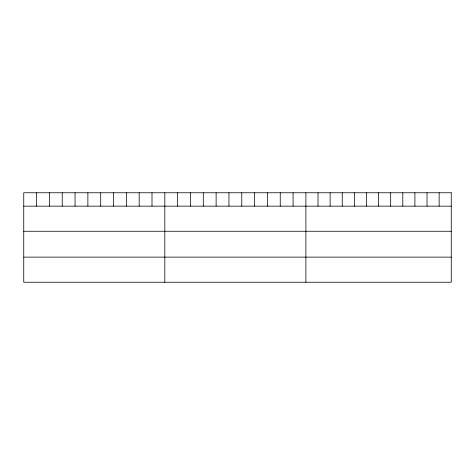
<?xml version="1.0" encoding="UTF-8"?>
<svg xmlns="http://www.w3.org/2000/svg" width="475" height="475" viewBox="0 0 475 475"><rect width="100%" height="100%" fill="white"/><g stroke="black" fill="none" stroke-linecap="round" stroke-linejoin="round"><path stroke-width="0.71" d="M23.75 206.156L451.25 206.156M23.75 231.26L451.25 231.26M23.75 257.129L451.25 257.129M439.137 192.767L439.137 206.156M427.025 192.767L427.025 206.156M414.912 192.767L414.912 206.156M402.8 192.767L402.8 206.156M390.688 192.767L390.688 206.156M378.575 192.767L378.575 206.156M366.463 192.767L366.463 206.156M354.35 192.767L354.35 206.156M342.238 192.767L342.238 206.156M330.125 192.767L330.125 206.156M318.012 192.767L318.012 206.156M305.9 192.767L305.9 282.233M293.075 192.767L293.075 206.156M280.25 192.767L280.25 206.156M267.425 192.767L267.425 206.156M254.6 192.767L254.6 206.156M241.775 192.767L241.775 206.156M228.95 192.767L228.95 206.156M216.125 192.767L216.125 206.156M203.3 192.767L203.3 206.156M190.475 192.767L190.475 206.156M177.65 192.767L177.65 206.156M164.825 192.767L164.825 282.233M152 192.767L152 206.156M139.175 192.767L139.175 206.156M126.35 192.767L126.35 206.156M113.525 192.767L113.525 206.156M100.7 192.767L100.7 206.156M87.875 192.767L87.875 206.156M75.05 192.767L75.05 206.156M62.225 192.767L62.225 206.156M49.4 192.767L49.4 206.156M36.575 192.767L36.575 206.156M451.25 192.767L23.75 192.767L23.75 282.233L451.25 282.233L451.25 192.767"/></g></svg>
